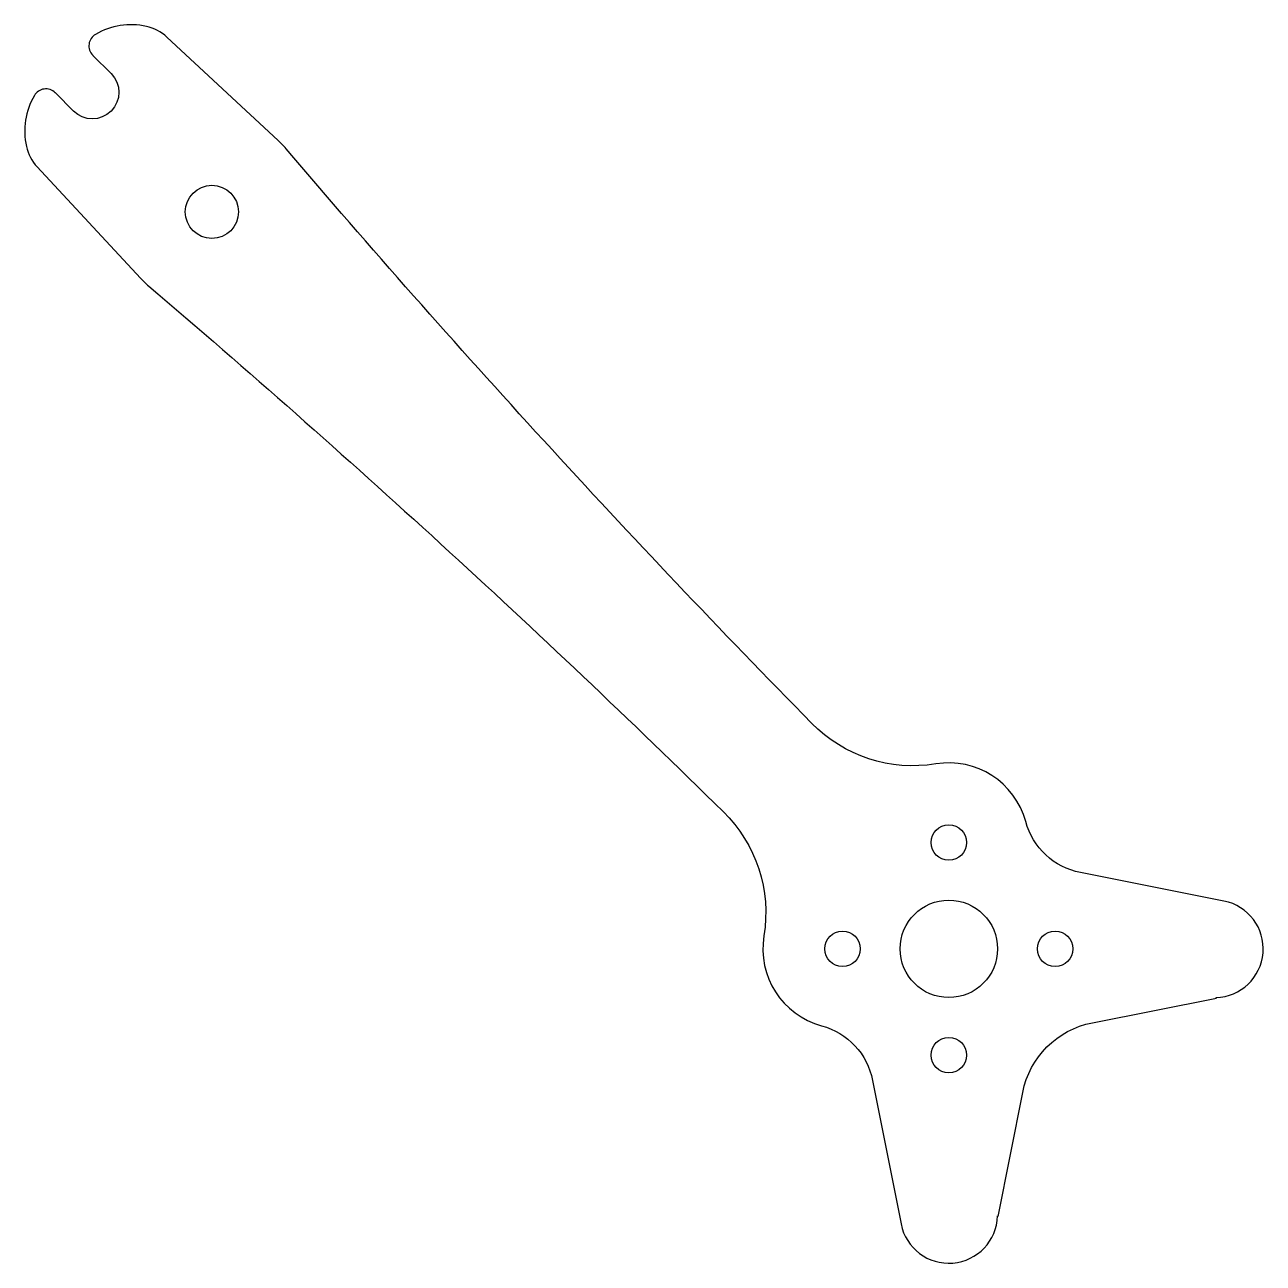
# Model space of a CAD drawing. Header units: millimetres. Extents: x 11.4 to 81.4, y -81.4 to -11.4.
import ezdxf

# ---------------------------------------------------------------- set-up
doc = ezdxf.new("R2010")
doc.units = ezdxf.units.MM
doc.layers.get('0').update_dxf_attribs({"linetype": 'CONTINUOUS'})

msp = doc.modelspace()

# ---------------------------------------------------------------- linework, layer by layer
msp.add_lwpolyline([(60.908, -79.14, 0.892986), (66.354, -78.689, -0.002832), (66.386, -78.721), (67.776, -71.709, -0.303706), (71.709, -67.776), (78.721, -66.386, -0.002832), (78.689, -66.354, 0.892986), (79.14, -60.908), (71.03, -59.3, -0.284794), (67.948, -56.426, 0.384652), (62.874, -53.165, -0.24419), (55.864, -50.876, -0.017608), (26.186, -18.433, 0.029158), (25.743, -17.97), (19.466, -12.14, 0.133277), (18.307, -11.531, 0.188329), (15.431, -11.977, 0.492375), (15.277, -13.156, 0.002798), (15.285, -13.164, 0.000004), (15.285, -13.164), (16.311, -14.189, -1), (14.189, -16.311), (13.164, -15.285, 0.000004), (13.164, -15.285, 0.002798), (13.156, -15.277, 0.492375), (11.977, -15.431, 0.188329), (11.531, -18.307, 0.133277), (12.14, -19.466), (17.97, -25.743, 0.029158), (18.433, -26.186, -0.017608), (50.876, -55.864, -0.24419), (53.165, -62.874, 0.384652), (56.426, -67.948, -0.284794), (59.3, -71.03)], format="xyb", close=True)
for centre, radius in [((22, -22), 1.5), ((63.606, -57.606), 1), ((63.606, -63.606), 2.75), ((57.606, -63.606), 1), ((69.606, -63.606), 1), ((63.606, -69.606), 1)]:
    msp.add_circle(centre, radius)

doc.saveas('drawing.dxf')
